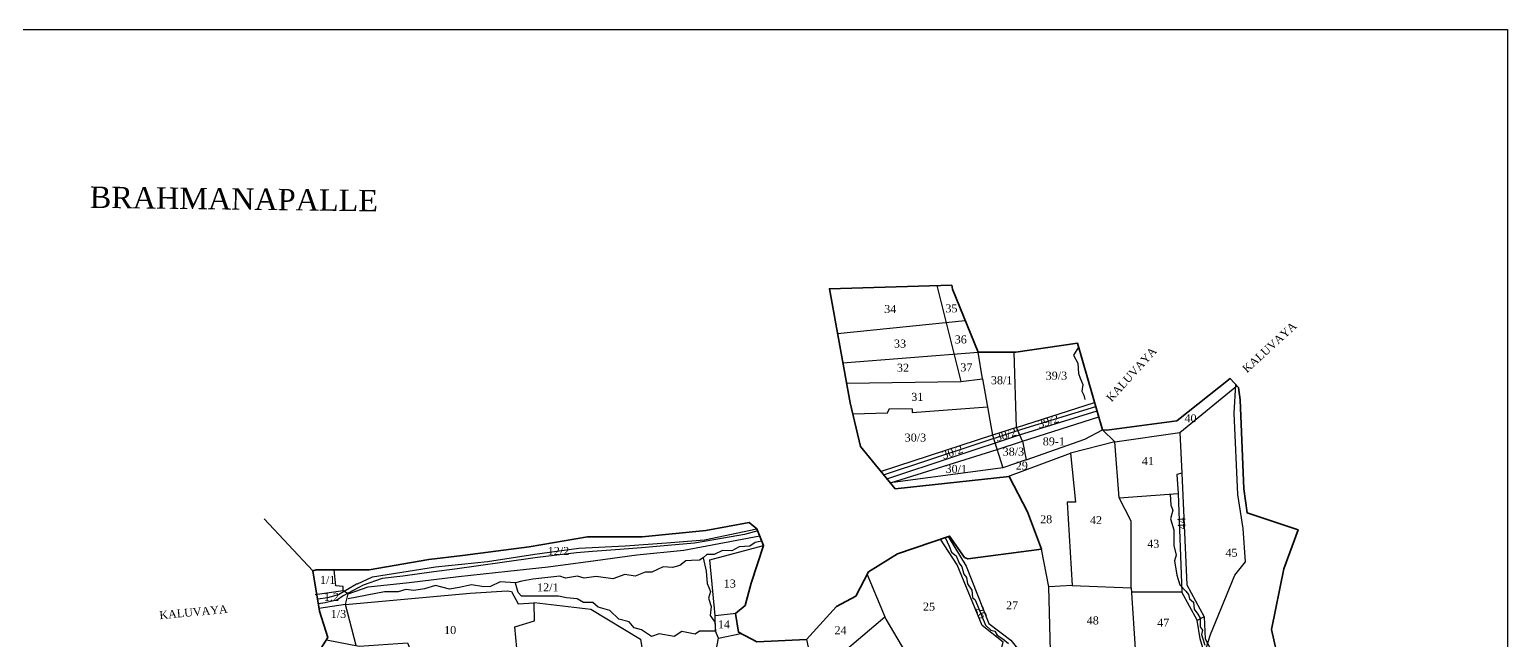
# Model space of a CAD drawing. Header units: millimetres. Extents: x 138 to 783, y -86 to 750.
# Drawn here: x 367.7 to 783.3, y 578.7 to 750.5 of the extents above; entities that cross this region are included whole.
import ezdxf

# ---------------------------------------------------------------- set-up
doc = ezdxf.new("R2010")
doc.units = ezdxf.units.MM
doc.header["$MEASUREMENT"] = 0
doc.linetypes.add('ACAD_ISO07W100', pattern=[3, 0, -3])
doc.linetypes.add('BORDER', pattern=[1.75, 0.5, -0.25, 0.5, -0.25, 0, -0.25])
for name, color, linetype, lineweight in [('FOOTPATH', 150, 'ACAD_ISO07W100', 30), ('ROAD', 1, 'Continuous', 25), ('VILL_BOUNDARY', 6, 'BORDER', 30)]:
    doc.layers.add(name, color=color, linetype=linetype, lineweight=lineweight)
for name, color, linetype in [('NALA', 4, 'Continuous'), ('SURVEY_BND', 7, 'Continuous'), ('SURVEY_NO', 7, 'Continuous'), ('TEXT', 7, 'Continuous')]:
    doc.layers.add(name, color=color, linetype=linetype)
doc.styles.get("Standard").update_dxf_attribs({"font": 'TIMES.TTF', "height": 2})

msp = doc.modelspace()

# ---------------------------------------------------------------- linework, layer by layer
at = {"linetype": 'ByBlock', "lineweight": 30}
msp.add_lwpolyline([(138.2, 750.48), (783.34, 750.48), (783.34, -86.45), (138.2, -86.45)], close=True, dxfattribs=at)
at = {"layer": 'FOOTPATH', "linetype": 'ByBlock'}
msp.add_lwpolyline([(698.16, 575.08), (699.82, 580.43), (706.7, 597.09), (709.69, 600.84), (709.03, 610.22), (707.5, 619.81), (706.51, 642.59), (706.92, 650.69)], dxfattribs=at)
at = {"layer": 'NALA', "linetype": 'ByBlock'}
msp.add_lwpolyline([(662.71, 661.22), (661.32, 658.95), (662.55, 656.68), (662.75, 653.78), (663.21, 652.48), (663.92, 650.72), (663.69, 648.86), (664.2, 647.69), (664.51, 646.49)], dxfattribs=at)
at = {"layer": 'NALA'}
for points in [[(688.45, 619.87), (688.72, 616.76), (689.24, 615.39), (688.63, 612.95), (689.55, 609.86), (689.55, 605.42), (690.18, 602.68), (689.69, 601.11), (690.41, 597.1), (691.19, 594.4), (692.88, 592.62), (693.66, 591.66), (693.88, 590.47), (695.07, 589.49), (695.21, 587.52), (696.26, 586.12), (696.97, 584.97), (696.97, 582.59), (697.57, 581.61), (697.34, 580.37), (697.69, 579.23), (698.26, 577.41)], [(625.2, 607.66), (626.38, 605.22), (627.03, 603.56), (628.29, 602.57), (629.11, 600.51), (629.93, 599.42), (630.43, 597.4), (631.25, 596.44), (631.5, 594.65), (632.69, 592.91), (632.86, 590.78), (633.61, 590.13), (636.56, 582.99), (638.1, 581.67), (639.14, 581.34), (639.86, 580.2), (641.42, 579.24), (643.04, 577.84)], [(573.67, 606.62), (571.75, 606.23), (570.32, 605.29), (567.31, 605.05), (565.23, 603.98), (562.61, 604), (560.24, 602.87), (558.16, 602.87), (557.17, 601.94), (558.05, 598.18), (558.29, 594.76), (559.21, 592.5), (558.68, 590.62), (559.44, 588.33), (559.12, 585.71), (560.47, 583.88), (560.66, 581.37), (557.89, 581.37), (556.09, 581.37), (554.93, 580.53), (551.12, 581.27), (549.01, 579.87), (544.79, 580.61), (542.61, 579.87), (539.82, 581.74), (537.78, 582.28), (536.35, 583.96), (533.42, 584.76), (530.96, 587.19), (527.66, 588.14), (526.15, 589.44), (523.53, 589.44), (521.71, 590.44), (518.7, 590.76), (516.45, 591.16), (510.38, 591.16), (506.08, 591.16), (505.11, 592.19), (504.38, 594.89)], [(557.17, 601.94), (556.09, 601.32), (553.84, 601.22), (552.27, 601.1), (550.57, 599.84), (548.5, 599.23), (545.9, 599.43), (542.72, 597.92), (540.88, 597.92), (538.05, 596.8), (535.16, 597.29), (531.74, 596.09), (527.06, 596.76), (523.7, 596.23), (521.8, 596.8), (518.43, 596.27), (516.88, 596.83), (509.25, 595.99), (506.21, 595.43), (504.37, 594.93), (500.1, 595.19), (497.32, 593.95), (495.52, 593.82), (491.99, 594.42), (488.58, 593.65), (485.86, 593.16), (481.91, 594.18), (478.77, 593.25), (475.75, 592.79), (473.54, 593.05), (471.39, 592.4), (467.53, 592.37), (457.33, 590.45)]]:
    msp.add_lwpolyline(points, dxfattribs=at)
at = {"layer": 'ROAD', "linetype": 'ByBlock'}
for points in [[(645.58, 637.74), (667.56, 644.53)], [(646.16, 636.52), (667.92, 643.29)], [(607.91, 625.34), (645.58, 637.74)], [(608.84, 624.21), (646.16, 636.52)], [(448.67, 590.47), (451.61, 590.81), (454.58, 591.68), (459.63, 594.62), (459.95, 594.69), (464.16, 596.67), (472.43, 597.96), (481.93, 599.44), (496.48, 600.97), (509.84, 603.01), (522.24, 604.72), (535.19, 605.35), (546.81, 606.16), (557.51, 607.06), (572.3, 610.14)], [(572.51, 609.6), (568.75, 608.5), (562.88, 607.48), (554.74, 606.06), (547.24, 605.42), (539.78, 604.8), (532.54, 604.17), (526.06, 603.72), (521.55, 603.35), (510.61, 602.02), (500.67, 600.65), (487.37, 598.78), (481.38, 598.02), (472.71, 596.84), (466.93, 596.14), (461.56, 594.28), (455.97, 591.32), (454.37, 590.15), (450.89, 589.33), (448.91, 589.01)]]:
    msp.add_lwpolyline(points, dxfattribs=at)
at = {"layer": 'SURVEY_BND', "linetype": 'ByBlock'}
for points in [[(622.85, 678.48), (629.61, 651.5)], [(594.95, 665.01), (630.87, 668.66)], [(596.46, 656.79), (634.45, 659.81)], [(597.51, 651.03), (629.61, 651.5), (635.75, 652.3), (634.45, 659.81)], [(646.94, 634.8), (645.32, 638.57), (644.59, 659.81)], [(635.75, 652.3), (638.53, 636.46), (607.18, 626.22)], [(691.23, 637.17), (707.27, 650.32)], [(599.25, 642.42), (608.99, 642.69), (609.56, 643.92), (615.91, 643.81), (615.91, 642.84), (637.14, 644.38)], [(645.32, 638.57), (667.23, 645.67)], [(646.94, 634.8), (668.4, 641.64)], [(638.53, 636.46), (641.4, 627.27), (609.82, 623.01)], [(645.32, 638.57), (638.53, 636.46)], [(648.02, 629.47), (664.53, 635.28), (669.49, 637.91), (672.93, 634.62)], [(672.93, 634.62), (691.23, 637.17), (691.76, 625.79), (690.37, 625.39), (690.7, 620.02)], [(609.82, 623.01), (639.8, 632.38), (646.94, 634.8), (648.02, 629.47), (641.4, 627.27)], [(674.17, 618.81), (672.93, 634.62), (660.49, 631.39)], [(642.81, 624.82), (660.49, 631.39), (661.88, 617.65), (659.55, 617.66), (660.93, 594.23), (654.38, 593.85), (652.35, 604.36)], [(691.76, 625.79), (693.14, 594.36), (698.03, 585.38), (696.09, 584.33)], [(660.93, 594.23), (677.48, 593.56), (677.53, 612.25), (674.17, 618.81), (690.7, 620.02), (691.77, 592.3), (677.56, 592.35)], [(457.29, 591.81), (462.97, 593.79), (474.49, 595.05), (488.33, 596.7), (502.22, 598.22), (513.53, 599.48), (526.92, 601.21), (538.49, 602.8), (551.77, 604.1), (573.06, 608.18)], [(603.26, 597.24), (608.55, 584.77), (616.22, 571.66), (634.65, 574.94), (640.18, 573.4), (641.53, 578.24), (635.62, 582.92), (628.58, 600.02), (623.92, 607.23)], [(626.1, 607.96), (631.08, 599.64), (637.45, 583.53), (643.7, 578.86), (650.27, 570.67), (651.76, 568.63)], [(560.54, 585.73), (559.02, 601.41), (574.14, 605.42)], [(455.97, 592.65), (455.97, 593.9), (453.89, 594.08), (453.35, 598.61)], [(456.56, 588.89), (457.29, 591.81), (455.97, 592.65), (448.02, 591.52)], [(456.56, 588.89), (491.6, 591.99), (502.08, 592.66), (503.29, 592.47), (505.12, 589.07), (509.64, 589.34)], [(654.86, 575.76), (654.38, 593.85)], [(677.48, 593.56), (678.7, 575.02), (697.97, 575.76), (696.94, 579.2), (696.07, 584.48), (691.77, 592.3)], [(459.58, 577.29), (456.56, 588.89), (449.12, 587.69)], [(505.33, 570.59), (504.24, 582.56), (509.74, 584.23), (509.64, 589.38), (525.56, 587.56), (539.58, 579.12), (540.68, 572)], [(560.66, 581.37), (560.54, 585.73), (566.42, 586.43)], [(586.25, 578.99), (588.51, 568.63), (608.29, 585.39)], [(698.03, 585.38), (698.33, 579.19), (706.57, 563.84), (708.28, 560.91), (708.89, 552.18), (705.34, 532.9), (691.39, 518.74), (678.82, 505.19), (668.06, 494.63), (649, 492.11), (645.87, 477.62), (667.9, 478.05), (671.46, 456.91), (686.26, 457.61), (692.86, 449.31), (691.49, 443.07), (672.89, 444.5), (670.68, 453.32), (671.46, 456.91)], [(451.23, 578.87), (460.45, 577.12), (474, 578.03), (478.06, 568.1), (505.33, 570.59), (508.13, 563.61)], [(560.04, 572), (561.43, 579.41), (567.73, 580.72)], [(561.43, 579.41), (560.66, 581.37)]]:
    msp.add_lwpolyline(points, dxfattribs=at)
at = {"layer": 'VILL_BOUNDARY', "linetype": 'ByBlock', "lineweight": 35}
msp.add_lwpolyline([(719.12, 572.3), (716.98, 581.79), (720.41, 598.87), (724.48, 609.82), (710.15, 614.57), (709.17, 621.41), (708.2, 646.35), (707.68, 649.89), (705.32, 652.39), (690.37, 640.45), (670.69, 637.86), (669.49, 637.91), (662.39, 662.32), (645.08, 659.81), (634.45, 659.81), (627.3, 677.51), (627.08, 678.61), (592.65, 677.62), (598.52, 645.52), (601.41, 633.25), (611.17, 621.37), (643.17, 624.86), (648.4, 614.87), (652.35, 604.36), (631.58, 601.73), (630.66, 602.05), (626.47, 608.09), (611.77, 603.12), (603.66, 598), (600.08, 591.2), (594.69, 588.25), (586.25, 578.99), (572.3, 578.34), (567.13, 581.03), (566.24, 586.28), (568.93, 588.6), (570.64, 594.82), (574.14, 605.42), (572.3, 610.14), (570.11, 611.89), (557.9, 609.61), (540, 607.86), (524.68, 607.86), (508.2, 605.04), (489.47, 602.61), (479.99, 601.54), (463.26, 598.61), (448.34, 598.61), (447.4, 598.33), (449.23, 586.99), (451.65, 579.54), (444.79, 568.76)], dxfattribs=at)
at = {"layer": 'VILL_BOUNDARY', "linetype": 'ByBlock'}
msp.add_lwpolyline([(447.4, 598.33), (433.72, 612.9)], dxfattribs=at)

# ---------------------------------------------------------------- texts
at = {"layer": 'SURVEY_NO', "linetype": 'ByBlock'}
for s, p in [(' 34', (607.21, 670.79)), ('35', (625.28, 670.97)), ('33', (610.82, 661.08)), ('36', (627.9, 662.24)), ('32', (611.66, 654.28)), ('37', (629.48, 654.38)), ('38/1', (638.08, 650.78)), ('39/3', (653.48, 652.06)), ('31', (615.69, 646.1)), ('40', (692.52, 640.09)), ('30/3', (613.83, 634.65)), ('38/3', (641.38, 630.7)), ('89-1', (652.66, 633.58)), ('30/1', (625.32, 625.84)), ('29', (645.06, 626.75)), ('41', (680.52, 628.05)), ('28', (651.92, 611.69)), ('42', (665.94, 611.44)), ('43', (682.05, 604.8)), ('12/2', (513.45, 602.77)), ('45', (704.04, 602.25)), ('1/1', (449.4, 594.64)), ('12/1', (510.45, 592.54)), ('13', (562.94, 593.62)), ('1.2', (450.5, 589.87)), ('1/3', (452.43, 585.07)), ('25', (618.98, 587.13)), ('27', (642.34, 587.48)), ('10', (484.32, 580.53)), ('14', (561.31, 582.16)), ('24', (594.1, 580.49)), ('48', (665.02, 583.24)), ('47', (684.83, 582.6))]:
    msp.add_text(s, height=2.25, dxfattribs=at).set_placement(p)
for s, rotation, p in [('39/2', 17.5148, (651.64, 638.34)), ('38/2', 17.095, (639.73, 634.65)), ('30/2', 18.9711, (624.73, 629.65)), ('44', 93.0154, (692.91, 609.99)), ('26', 293.8536, (633.64, 587.74))]:
    msp.add_text(s, height=2.25, rotation=rotation, dxfattribs=at).set_placement(p)
at = {"layer": 'TEXT', "linetype": 'ByBlock'}
for s, height, rotation, p in [('BRAHMANAPALLE', 6, 359.285, (384.63, 700.37)), ('KALUVAYA', 2.25, 42.5089, (710.08, 653.83)), ('KALUVAYA', 2.25, 47.8934, (671.98, 645.66)), ('KALUVAYA', 2.25, 5.3386, (404.35, 584.7))]:
    msp.add_text(s, height=height, rotation=rotation, dxfattribs=at).set_placement(p)

doc.saveas('drawing.dxf')
